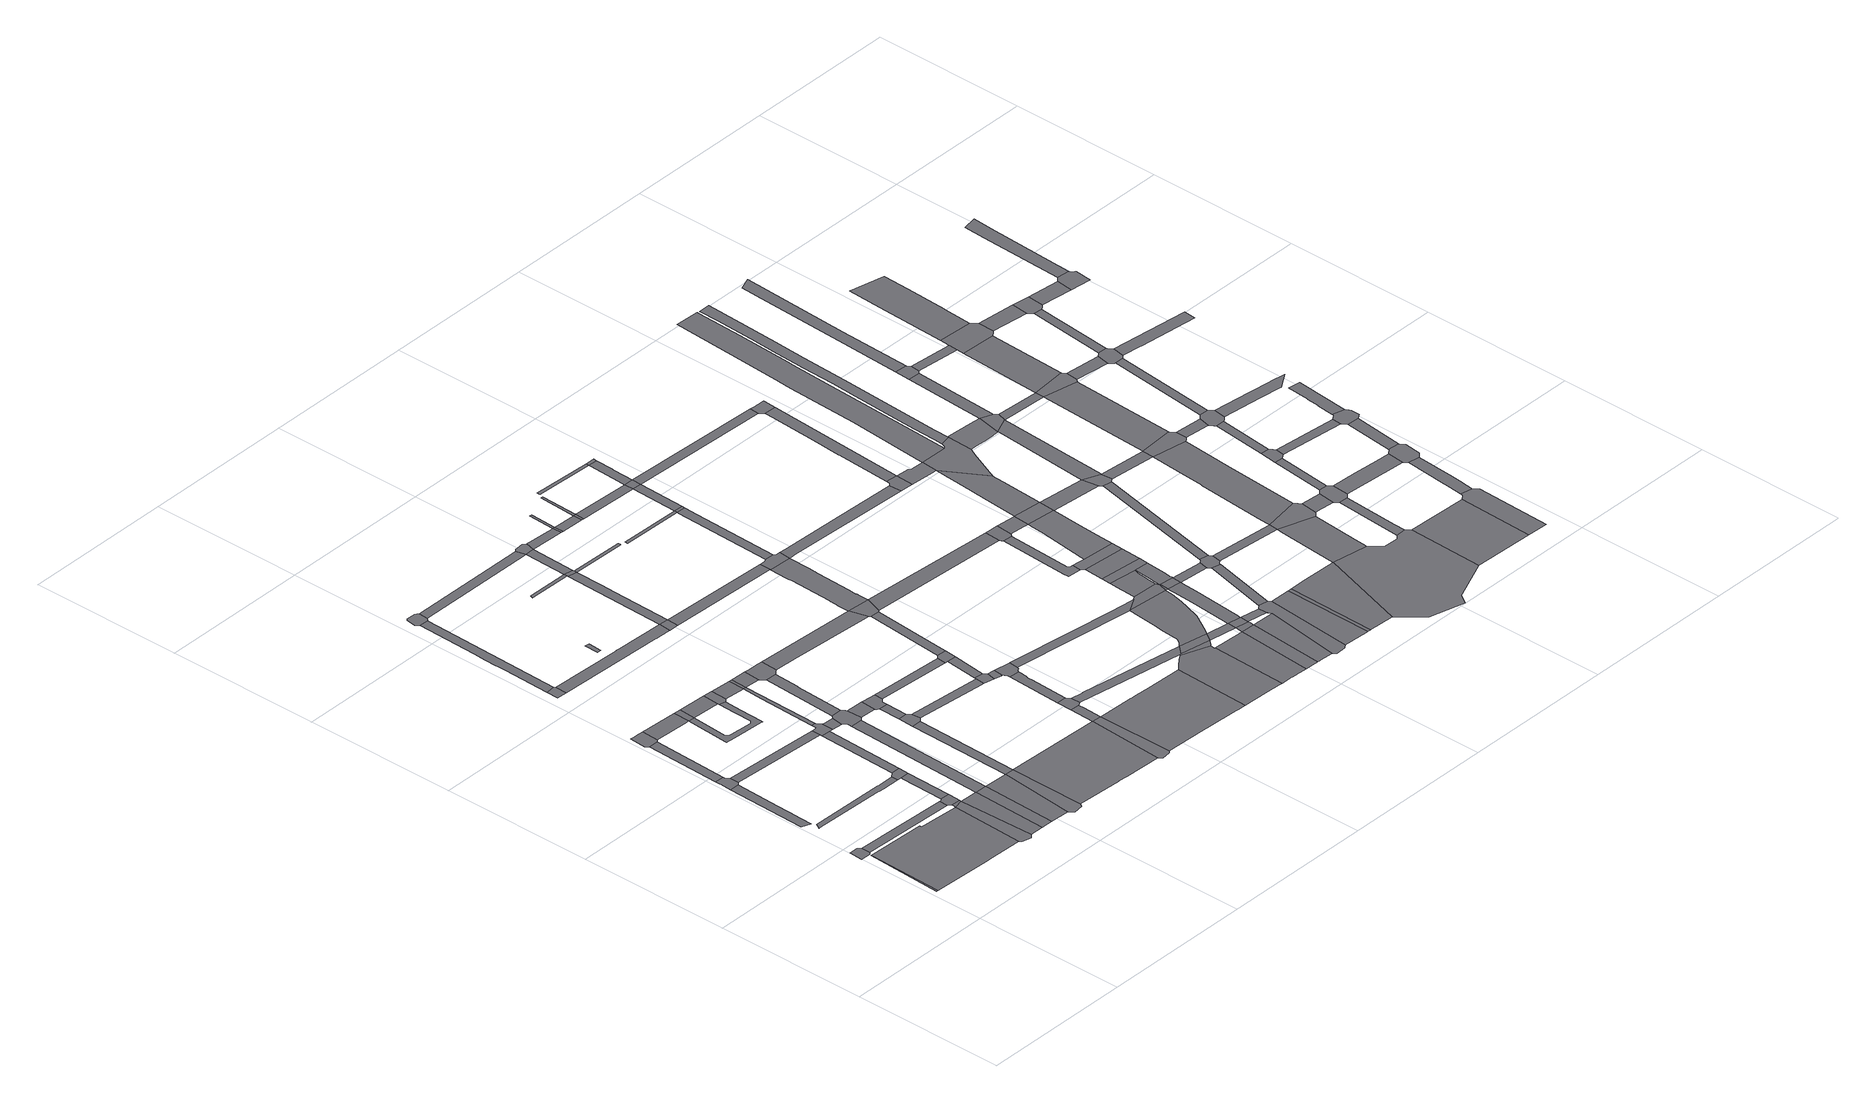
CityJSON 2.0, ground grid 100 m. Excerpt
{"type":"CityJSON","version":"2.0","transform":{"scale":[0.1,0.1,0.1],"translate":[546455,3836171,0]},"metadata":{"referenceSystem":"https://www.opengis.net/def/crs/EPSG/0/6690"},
"CityObjects":{
"road1":{"type":"Road","attributes":{"function":"3","RoadStructureAttribute.sectionType":"1"},"geometry":[{"type":"MultiSurface","lod":"1","boundaries":[[[0,1,2]]]}]},
"road2":{"type":"Road","geometry":[{"type":"MultiSurface","lod":"1","boundaries":[[[3,4,5,6,7,8]]]}]},
"road3":{"type":"Road"},
"road4":{"type":"Road","attributes":{"RoadStructureAttribute.sectionType":"1"},"geometry":[{"type":"MultiSurface","lod":"1","boundaries":[[[9,10,11,12,13,14,15,16,17]]]}]},
"road5":{"type":"Road","attributes":{"function":"3"},"geometry":[{"type":"MultiSurface","lod":"1","boundaries":[[[1,18,19,20,21,22,23,24,25,2]]]}]},
"road6":{"type":"Road","geometry":[{"type":"MultiSurface","lod":"1","boundaries":[[[26,27,28,29,9,17,30,31,32,33]]]}]},
"road7":{"type":"Road","attributes":{"RoadStructureAttribute.sectionType":"1"},"geometry":[{"type":"MultiSurface","lod":"1","boundaries":[[[7,6,34,35]]]}]},
"road8":{"type":"Road","attributes":{"RoadStructureAttribute.sectionType":"1"},"geometry":[{"type":"MultiSurface","lod":"1","boundaries":[[[36,26,33,37]]]}]},
"road9":{"type":"Road","attributes":{"RoadStructureAttribute.sectionType":"1"},"geometry":[{"type":"MultiSurface","lod":"1","boundaries":[[[38,39,40,41,42,43,44,45,46,47]]]}]},
"road10":{"type":"Road","geometry":[{"type":"MultiSurface","lod":"1","boundaries":[[[48,49,50,51,36,37,52,53]]]}]},
"road11":{"type":"Road","geometry":[{"type":"MultiSurface","lod":"1","boundaries":[[[54,22,21,55,56,57,58,59,60]]]}]},
"road12":{"type":"Road","attributes":{"RoadStructureAttribute.sectionType":"1"},"geometry":[{"type":"MultiSurface","lod":"1","boundaries":[[[61,31,30,62,63]]]}]},
"road13":{"type":"Road","attributes":{"RoadStructureAttribute.sectionType":"1"},"geometry":[{"type":"MultiSurface","lod":"1","boundaries":[[[64,65,66,22,54,67]]]}]},
"road14":{"type":"Road","geometry":[{"type":"MultiSurface","lod":"1","boundaries":[[[68,69,70,35,34,71,64,67,72,73]]]}]},
"road15":{"type":"Road","attributes":{"RoadStructureAttribute.sectionType":"1"},"geometry":[{"type":"MultiSurface","lod":"1","boundaries":[[[53,52,74,75,76,77]]]}]},
"road16":{"type":"Road","attributes":{"function":"3","RoadStructureAttribute.sectionType":"1"},"geometry":[{"type":"MultiSurface","lod":"1","boundaries":[[[54,60,78,79,80]]]}]},
"road17":{"type":"Road","geometry":[{"type":"MultiSurface","lod":"1","boundaries":[[[81,82,83,84,85]]]}]},
"road18":{"type":"Road","attributes":{"RoadStructureAttribute.sectionType":"1"},"geometry":[{"type":"MultiSurface","lod":"1","boundaries":[[[86,87,88,68,73,89]]]}]},
"road19":{"type":"Road","geometry":[{"type":"MultiSurface","lod":"1","boundaries":[[[79,78,90,91]]]}]},
"road20":{"type":"Road","geometry":[{"type":"MultiSurface","lod":"1","boundaries":[[[92,47,46,86,89,93]]]}]},
"road21":{"type":"Road","geometry":[{"type":"MultiSurface","lod":"1","boundaries":[[[77,76,94,95]]]}]},
"road22":{"type":"Road","attributes":{"RoadStructureAttribute.sectionType":"1"},"geometry":[{"type":"MultiSurface","lod":"1","boundaries":[[[76,96,97,98,99,100,101,102,103,104,105,106,107,108,109,110,111,112,113,94]]]}]},
"road23":{"type":"Road","attributes":{"RoadStructureAttribute.sectionType":"1"},"geometry":[{"type":"MultiSurface","lod":"1","boundaries":[[[114,115,116,117,118,119,82,81,120]]]}]},
"road24":{"type":"Road","attributes":{"function":"3","RoadStructureAttribute.sectionType":"1"},"geometry":[{"type":"MultiSurface","lod":"1","boundaries":[[[91,90,121,122]]]}]},
"road25":{"type":"Road","attributes":{"RoadStructureAttribute.sectionType":"1"},"geometry":[{"type":"MultiSurface","lod":"1","boundaries":[[[123,92,93,124]]]}]},
"road26":{"type":"Road","attributes":{"RoadStructureAttribute.sectionType":"1"},"geometry":[{"type":"MultiSurface","lod":"1","boundaries":[[[95,94,125,126,127,128]]]}]},
"road27":{"type":"Road","geometry":[{"type":"MultiSurface","lod":"1","boundaries":[[[122,121,129,130,131,132,133,134]]]}]},
"road28":{"type":"Road","attributes":{"RoadStructureAttribute.sectionType":"1"},"geometry":[{"type":"MultiSurface","lod":"1","boundaries":[[[135,79,91,136,137]]]}]},
"road29":{"type":"Road","geometry":[{"type":"MultiSurface","lod":"1","boundaries":[[[138,139,140,141,142,63,62,123,124,143,144,145,146,147]]]}]},
"road30":{"type":"Road","geometry":[{"type":"MultiSurface","lod":"1","boundaries":[[[128,127,105,104,148,149,150]]]}]},
"road31":{"type":"Road","geometry":[{"type":"MultiSurface","lod":"1","boundaries":[[[151,152,153,154,155,114,120,156,157,158,159]]]}]},
"road32":{"type":"Road","attributes":{"RoadStructureAttribute.sectionType":"1"},"geometry":[{"type":"MultiSurface","lod":"1","boundaries":[[[144,143,160,161]]]}]},
"road33":{"type":"Road","attributes":{"RoadStructureAttribute.sectionType":"1"},"geometry":[{"type":"MultiSurface","lod":"1","boundaries":[[[162,163,138,147,164]]]}]},
"road34":{"type":"Road","attributes":{"RoadStructureAttribute.sectionType":"1"},"geometry":[{"type":"MultiSurface","lod":"1","boundaries":[[[150,149,162,165]]]}]},
"road35":{"type":"Road","attributes":{"RoadStructureAttribute.sectionType":"1"},"geometry":[{"type":"MultiSurface","lod":"1","boundaries":[[[166,167,168,85,84,169,170,171,172]]]}]},
"road36":{"type":"Road","geometry":[{"type":"MultiSurface","lod":"1","boundaries":[[[173,174,161,160,175,176,177,178,135,137,179,180,181,182,183]]]}]},
"road37":{"type":"Road","attributes":{"RoadStructureAttribute.sectionType":"1"},"geometry":[{"type":"MultiSurface","lod":"1","boundaries":[[[184,122,134,185]]]}]},
"road38":{"type":"Road","geometry":[{"type":"MultiSurface","lod":"1","boundaries":[[[186,187,188,189]]]}]},
"road39":{"type":"Road","geometry":[{"type":"MultiSurface","lod":"1","boundaries":[[[165,162,164,190]]]}]},
"road40":{"type":"Road","attributes":{"RoadStructureAttribute.sectionType":"1"},"geometry":[{"type":"MultiSurface","lod":"1","boundaries":[[[191,173,183,192,193,194]]]}]},
"road41":{"type":"Road","attributes":{"RoadStructureAttribute.sectionType":"1"},"geometry":[{"type":"MultiSurface","lod":"1","boundaries":[[[190,164,195,196,197,198]]]}]},
"road42":{"type":"Road","attributes":{"RoadStructureAttribute.sectionType":"1"},"geometry":[{"type":"MultiSurface","lod":"1","boundaries":[[[180,179,199,200,201]]]}]},
"road43":{"type":"Road","geometry":[{"type":"MultiSurface","lod":"1","boundaries":[[[202,184,185,203,204,205,206,207]]]}]},
"road44":{"type":"Road","attributes":{"function":"3"},"geometry":[{"type":"MultiSurface","lod":"1","boundaries":[[[208,209,134,133,210,211,212,213,214]]]}]},
"road45":{"type":"Road","attributes":{"RoadStructureAttribute.sectionType":"1"},"geometry":[{"type":"MultiSurface","lod":"1","boundaries":[[[215,202,207,216]]]}]},
"road46":{"type":"Road","geometry":[{"type":"MultiSurface","lod":"1","boundaries":[[[217,201,200,218,215,216,219,220,221]]]}]},
"road47":{"type":"Road","geometry":[{"type":"MultiSurface","lod":"1","boundaries":[[[222,223,198,197,224,191,194,225,226,227]]]}]},
"road48":{"type":"Road","attributes":{"RoadStructureAttribute.sectionType":"1"},"geometry":[{"type":"MultiSurface","lod":"1","boundaries":[[[157,156,228,229]]]}]},
"road49":{"type":"Road","attributes":{"RoadStructureAttribute.sectionType":"1"},"geometry":[{"type":"MultiSurface","lod":"1","boundaries":[[[206,205,230,231,232]]]}]},
"road50":{"type":"Road","geometry":[{"type":"MultiSurface","lod":"1","boundaries":[[[172,171,233,234,235]]]}]},
"road51":{"type":"Road","attributes":{"RoadStructureAttribute.sectionType":"1"},"geometry":[{"type":"MultiSurface","lod":"1","boundaries":[[[236,237,238,239,240,241]]]}]},
"road52":{"type":"Road","geometry":[{"type":"MultiSurface","lod":"1","boundaries":[[[214,213,242,243,244,245,246,247]]]}]},
"road53":{"type":"Road","attributes":{"RoadStructureAttribute.sectionType":"1"},"geometry":[{"type":"MultiSurface","lod":"1","boundaries":[[[221,220,248,249]]]}]},
"road54":{"type":"Road","attributes":{"RoadStructureAttribute.sectionType":"1"},"geometry":[{"type":"MultiSurface","lod":"1","boundaries":[[[250,172,235,251,252,253,254]]]}]},
"road55":{"type":"Road","attributes":{"RoadStructureAttribute.sectionType":"1"},"geometry":[{"type":"MultiSurface","lod":"1","boundaries":[[[255,214,247,256,257]]]}]},
"road56":{"type":"Road","attributes":{"RoadStructureAttribute.sectionType":"1"},"geometry":[{"type":"MultiSurface","lod":"1","boundaries":[[[227,226,258,259,260,261,262]]]}]},
"road57":{"type":"Road","geometry":[{"type":"MultiSurface","lod":"1","boundaries":[[[241,240,250,254,263,264]]]}]},
"road58":{"type":"Road","geometry":[{"type":"MultiSurface","lod":"1","boundaries":[[[265,255,257,266,267,268,269]]]}]},
"road59":{"type":"Road","geometry":[{"type":"MultiSurface","lod":"1","boundaries":[[[270,232,231,271,272,273]]]}]},
"road60":{"type":"Road","attributes":{"RoadStructureAttribute.sectionType":"1"},"geometry":[{"type":"MultiSurface","lod":"1","boundaries":[[[274,228,241,264]]]}]},
"road61":{"type":"Road","attributes":{"RoadStructureAttribute.sectionType":"1"},"geometry":[{"type":"MultiSurface","lod":"1","boundaries":[[[275,265,269,276,277,278,279,280,281,282,283]]]}]},
"road62":{"type":"Road","attributes":{"RoadStructureAttribute.sectionType":"1"},"geometry":[{"type":"MultiSurface","lod":"1","boundaries":[[[284,270,273,285]]]}]},
"road63":{"type":"Road","attributes":{"RoadStructureAttribute.sectionType":"1"},"geometry":[{"type":"MultiSurface","lod":"1","boundaries":[[[272,271,286,287,288,289]]]}]},
"road64":{"type":"Road","geometry":[{"type":"MultiSurface","lod":"1","boundaries":[[[290,291,229,228,274,292]]]}]},
"road65":{"type":"Road","geometry":[{"type":"MultiSurface","lod":"1","boundaries":[[[293,294,295,249,248,284,285,296,297]]]}]},
"road66":{"type":"Road","attributes":{"RoadStructureAttribute.sectionType":"1"},"geometry":[{"type":"MultiSurface","lod":"1","boundaries":[[[235,234,298,299]]]}]},
"road67":{"type":"Road","geometry":[{"type":"MultiSurface","lod":"1","boundaries":[[[289,288,300,301,302,275,283,303,304,305,306,307,308,309,310]]]}]},
"road68":{"type":"Road","attributes":{"function":"3"},"geometry":[{"type":"MultiSurface","lod":"1","boundaries":[[[311,312,313,314,315,316,247,246,317,318,319,320,321,322]]]}]},
"road69":{"type":"Road","attributes":{"RoadStructureAttribute.sectionType":"1"},"geometry":[{"type":"MultiSurface","lod":"1","boundaries":[[[323,324,325,263,254]]]}]},
"road70":{"type":"Road","attributes":{"RoadStructureAttribute.sectionType":"1"},"geometry":[{"type":"MultiSurface","lod":"1","boundaries":[[[326,292,274,327,328]]]}]},
"road71":{"type":"Road","attributes":{"RoadStructureAttribute.sectionType":"1"},"geometry":[{"type":"MultiSurface","lod":"1","boundaries":[[[329,293,297,330,331]]]}]},
"road72":{"type":"Road","geometry":[{"type":"MultiSurface","lod":"1","boundaries":[[[328,327,332,333]]]}]},
"road73":{"type":"Road","geometry":[{"type":"MultiSurface","lod":"1","boundaries":[[[262,261,329,331,334,335]]]}]},
"road74":{"type":"Road","geometry":[{"type":"MultiSurface","lod":"1","boundaries":[[[336,337,338,328,333]]]}]},
"road75":{"type":"Road","attributes":{"RoadStructureAttribute.sectionType":"1"},"geometry":[{"type":"MultiSurface","lod":"1","boundaries":[[[339,340,268,267,341,342,343]]]}]},
"road76":{"type":"Road","attributes":{"RoadStructureAttribute.sectionType":"1"},"geometry":[{"type":"MultiSurface","lod":"1","boundaries":[[[333,332,344,345]]]}]},
"road77":{"type":"Road","geometry":[{"type":"MultiSurface","lod":"1","boundaries":[[[346,347,348,349,350,351,352,353,354,355,356,357,358,359,360,361,362,363,364,365,262,335,366,367,368,369,370,371,372,373,374,375,376,377,378]]]}]},
"road78":{"type":"Road","geometry":[{"type":"MultiSurface","lod":"1","boundaries":[[[345,344,379,380]]]}]},
"road79":{"type":"Road","attributes":{"RoadStructureAttribute.sectionType":"1"},"geometry":[{"type":"MultiSurface","lod":"1","boundaries":[[[381,382,383,345,380]]]}]},
"road80":{"type":"Road","geometry":[{"type":"MultiSurface","lod":"1","boundaries":[[[384,385,386,299,298,346,378,387,388,389]]]}]},
"road81":{"type":"Road","attributes":{"RoadStructureAttribute.sectionType":"1"},"geometry":[{"type":"MultiSurface","lod":"1","boundaries":[[[390,391,392,393,394]]]}]},
"road82":{"type":"Road","geometry":[{"type":"MultiSurface","lod":"1","boundaries":[[[395,396,397,398,322,321,399,400,401,402,403,404]]]}]},
"road83":{"type":"Road","attributes":{"RoadStructureAttribute.sectionType":"1"},"geometry":[{"type":"MultiSurface","lod":"1","boundaries":[[[405,406,407,408,409,410,310,309,411,412,413]]]}]},
"road84":{"type":"Road","attributes":{"RoadStructureAttribute.sectionType":"1"},"geometry":[{"type":"MultiSurface","lod":"1","boundaries":[[[393,414,384,389,415,416,417,418,419]]]}]},
"road85":{"type":"Road","attributes":{"RoadStructureAttribute.sectionType":"1"},"geometry":[{"type":"MultiSurface","lod":"1","boundaries":[[[420,421,422,380,379,423,424]]]}]},
"road86":{"type":"Road","attributes":{"function":"1"},"geometry":[{"type":"MultiSurface","lod":"1","boundaries":[[[342,395,404,425,426,427,428]]]}]},
"road87":{"type":"Road","attributes":{"RoadStructureAttribute.sectionType":"1"},"geometry":[{"type":"MultiSurface","lod":"1","boundaries":[[[343,342,428,429]]]}]},
"road88":{"type":"Road","attributes":{"RoadStructureAttribute.sectionType":"1"},"geometry":[{"type":"MultiSurface","lod":"1","boundaries":[[[430,431,432,433,434]]]}]},
"road89":{"type":"Road","geometry":[{"type":"MultiSurface","lod":"1","boundaries":[[[394,393,419,435]]]}]},
"road90":{"type":"Road","attributes":{"RoadStructureAttribute.sectionType":"1"},"geometry":[{"type":"MultiSurface","lod":"1","boundaries":[[[436,335,334,437,438,439]]]}]},
"road91":{"type":"Road","attributes":{"function":"3","RoadStructureAttribute.sectionType":"1"},"geometry":[{"type":"MultiSurface","lod":"1","boundaries":[[[440,441,402,401,442,443,444,445,446,447,448,449]]]}]},
"road92":{"type":"Road","attributes":{"RoadStructureAttribute.sectionType":"1"},"geometry":[{"type":"MultiSurface","lod":"1","boundaries":[[[423,394,435,450]]]}]},
"road93":{"type":"Road"},
"road94":{"type":"Road","geometry":[{"type":"MultiSurface","lod":"1","boundaries":[[[424,423,450,451]]]}]},
"road95":{"type":"Road","attributes":{"RoadStructureAttribute.sectionType":"1"},"geometry":[{"type":"MultiSurface","lod":"1","boundaries":[[[429,428,452,453,454]]]}]},
"road96":{"type":"Road","attributes":{"RoadStructureAttribute.sectionType":"1"},"geometry":[{"type":"MultiSurface","lod":"1","boundaries":[[[433,455,456,424,451,457,458,459,460,461]]]}]},
"road97":{"type":"Road","geometry":[{"type":"MultiSurface","lod":"1","boundaries":[[[449,448,462,463]]]}]},
"road98":{"type":"Road","attributes":{"function":"1"},"geometry":[{"type":"MultiSurface","lod":"1","boundaries":[[[412,464,465,466,467,468,469,470,471,472,473,343,429,474,475,476,477,478,479,480,481,482]]]}]},
"road99":{"type":"Road","geometry":[{"type":"MultiSurface","lod":"1","boundaries":[[[434,433,461,483]]]}]},
"road100":{"type":"Road","attributes":{"RoadStructureAttribute.sectionType":"1"},"geometry":[{"type":"MultiSurface","lod":"1","boundaries":[[[484,485,486,487,387,378,488,489,490,491]]]}]},
"road101":{"type":"Road","attributes":{"function":"1","RoadStructureAttribute.sectionType":"7"},"geometry":[{"type":"MultiSurface","lod":"1","boundaries":[[[453,492,493,449,463,494,495]]]}]},
"road102":{"type":"Road","attributes":{"function":"3","RoadStructureAttribute.sectionType":"1"},"geometry":[{"type":"MultiSurface","lod":"1","boundaries":[[[496,497,463,462,498,499,500,501,502]]]}]},
"road103":{"type":"Road","geometry":[{"type":"MultiSurface","lod":"1","boundaries":[[[454,453,495,503]]]}]},
"road104":{"type":"Road","geometry":[{"type":"MultiSurface","lod":"1","boundaries":[[[504,413,412,482,505,506,507,508,509]]]}]},
"road105":{"type":"Road","attributes":{"function":"1","RoadStructureAttribute.sectionType":"7"},"geometry":[{"type":"MultiSurface","lod":"1","boundaries":[[[510,511,512,513,514,515,454,503,516,517,518,519,520,521,522]]]}]},
"road106":{"type":"Road","geometry":[{"type":"MultiSurface","lod":"1","boundaries":[[[523,503,495,524,525,526,527]]]}]},
"road107":{"type":"Road","geometry":[{"type":"MultiSurface","lod":"1","boundaries":[[[528,529,530,527,526,531,532,533,502,501,534,535,536,537,538,539,540,541]]]}]},
"road108":{"type":"Road","attributes":{"function":"1"},"geometry":[{"type":"MultiSurface","lod":"1","boundaries":[[[542,543,544,545,546,504,509,547,548,549,550,551]]]}]},
"road109":{"type":"Road","attributes":{"RoadStructureAttribute.sectionType":"1"},"geometry":[{"type":"MultiSurface","lod":"1","boundaries":[[[552,553,554,555,556,557,558,559,560]]]}]},
"road110":{"type":"Road","attributes":{"RoadStructureAttribute.sectionType":"1"},"geometry":[{"type":"MultiSurface","lod":"1","boundaries":[[[505,482,561,510,562]]]}]},
"road111":{"type":"Road","geometry":[{"type":"MultiSurface","lod":"1","boundaries":[[[562,510,522,563]]]}]},
"road112":{"type":"Road","attributes":{"function":"1","RoadStructureAttribute.sectionType":"7"},"geometry":[{"type":"MultiSurface","lod":"1","boundaries":[[[564,542,551,565,566,567]]]}]},
"road113":{"type":"Road","attributes":{"function":"3","RoadStructureAttribute.sectionType":"1"},"geometry":[{"type":"MultiSurface","lod":"1","boundaries":[[[539,538,568,569,570,571]]]}]},
"road114":{"type":"Road","attributes":{"function":"1","RoadStructureAttribute.sectionType":"7"},"geometry":[{"type":"MultiSurface","lod":"1","boundaries":[[[572,573,564,567,574,575]]]}]},
"road115":{"type":"Road","geometry":[{"type":"MultiSurface","lod":"1","boundaries":[[[439,438,576,552,560,577,578,579]]]}]},
"road116":{"type":"Road","attributes":{"function":"1","RoadStructureAttribute.sectionType":"7"},"geometry":[{"type":"MultiSurface","lod":"1","boundaries":[[[565,580,581,582,583,562,563,584,585,586,566]]]}]},
"road117":{"type":"Road","geometry":[{"type":"MultiSurface","lod":"1","boundaries":[[[587,588,556,555,572,575,589,590]]]}]},
"road118":{"type":"Road","attributes":{"RoadStructureAttribute.sectionType":"1"},"geometry":[{"type":"MultiSurface","lod":"1","boundaries":[[[451,450,591,592]]]}]},
"road119":{"type":"Road","geometry":[{"type":"MultiSurface","lod":"1","boundaries":[[[571,570,593,594]]]}]},
"road120":{"type":"Road","attributes":{"RoadStructureAttribute.sectionType":"1"},"geometry":[{"type":"MultiSurface","lod":"1","boundaries":[[[563,522,595,596]]]}]},
"road121":{"type":"Road","attributes":{"RoadStructureAttribute.sectionType":"1"},"geometry":[{"type":"MultiSurface","lod":"1","boundaries":[[[597,528,541,598]]]}]},
"road122":{"type":"Road","attributes":{"RoadStructureAttribute.sectionType":"1"},"geometry":[{"type":"MultiSurface","lod":"1","boundaries":[[[599,579,578,600,601,602,603]]]}]},
"road123":{"type":"Road","attributes":{"function":"1","RoadStructureAttribute.sectionType":"7"},"geometry":[{"type":"MultiSurface","lod":"1","boundaries":[[[602,604,605,606,607,608,609,610,590,589,611,612,613]]]}]},
"road124":{"type":"Road","geometry":[{"type":"MultiSurface","lod":"1","boundaries":[[[614,615,616,617,491,490,618,619,620,621]]]}]},
"road125":{"type":"Road","geometry":[{"type":"MultiSurface","lod":"1","boundaries":[[[622,623,596,595,624,597,598,625,626,627,628]]]}]},
"road126":{"type":"Road","geometry":[{"type":"MultiSurface","lod":"1","boundaries":[[[603,602,613,629]]]}]},
"road127":{"type":"Road","attributes":{"function":"3","RoadStructureAttribute.sectionType":"1"},"geometry":[{"type":"MultiSurface","lod":"1","boundaries":[[[630,594,593,631,632,633]]]}]},
"road128":{"type":"Road","attributes":{"RoadStructureAttribute.sectionType":"1"},"geometry":[{"type":"MultiSurface","lod":"1","boundaries":[[[634,635,636,637,621,620,638,639,640,641]]]}]},
"road129":{"type":"Road","attributes":{"function":"1","RoadStructureAttribute.sectionType":"7"},"geometry":[{"type":"MultiSurface","lod":"1","boundaries":[[[640,642,643,644,645,646,647,648,603,629,649,650]]]}]},
"road130":{"type":"Road","attributes":{"RoadStructureAttribute.sectionType":"1"},"geometry":[{"type":"MultiSurface","lod":"1","boundaries":[[[651,652,653,654,655,656,657,614,621,658]]]}]},
"road131":{"type":"Road","attributes":{"RoadStructureAttribute.sectionType":"1"},"geometry":[{"type":"MultiSurface","lod":"1","boundaries":[[[659,622,628,660]]]}]},
"road132":{"type":"Road","attributes":{"RoadStructureAttribute.sectionType":"1"},"geometry":[{"type":"MultiSurface","lod":"1","boundaries":[[[661,627,626,662,663]]]}]},
"road133":{"type":"Road","attributes":{"RoadStructureAttribute.sectionType":"1"},"geometry":[{"type":"MultiSurface","lod":"1","boundaries":[[[664,665,666,629,613,667,668,669]]]}]},
"road134":{"type":"Road","geometry":[{"type":"MultiSurface","lod":"1","boundaries":[[[670,671,672,673,674,675,641,640,650,676,677,678,679,680,681,682]]]}]},
"road135":{"type":"Road","geometry":[{"type":"MultiSurface","lod":"1","boundaries":[[[592,591,683,684,651,658,685,686]]]}]},
"road136":{"type":"Road","geometry":[{"type":"MultiSurface","lod":"1","boundaries":[[[633,632,687,688,689,690,691,692,693,694,695,696,697,698,699,700,701,702,703,704,705]]]}]},
"road137":{"type":"Road","geometry":[{"type":"MultiSurface","lod":"1","boundaries":[[[669,668,706,707,659,660,708,709,710,711]]]}]},
"road138":{"type":"Road","attributes":{"RoadStructureAttribute.sectionType":"1"},"geometry":[{"type":"MultiSurface","lod":"1","boundaries":[[[662,712,713,633,705,714,715,716]]]}]},
"road139":{"type":"Road","geometry":[{"type":"MultiSurface","lod":"1","boundaries":[[[717,718,719,663,662,716,720,721,722]]]}]},
"road140":{"type":"Road","geometry":[{"type":"MultiSurface","lod":"1","boundaries":[[[723,724,725,726,727,728,670,682,729,730,731,732,733,734,735,736,737]]]}]},
"road141":{"type":"Road","attributes":{"RoadStructureAttribute.sectionType":"1"},"geometry":[{"type":"MultiSurface","lod":"1","boundaries":[[[738,739,740,736,741,742,743,669,711]]]}]},
"road142":{"type":"Road","attributes":{"function":"1","RoadStructureAttribute.sectionType":"7"},"geometry":[{"type":"MultiSurface","lod":"1","boundaries":[[[744,745,746,747,748,749,750,751,641,675,752,753,754,755,756,757,758]]]}]},
"road143":{"type":"Road","attributes":{"RoadStructureAttribute.sectionType":"1"},"geometry":[{"type":"MultiSurface","lod":"1","boundaries":[[[711,710,759,760,761]]]}]},
"road144":{"type":"Road","attributes":{"RoadStructureAttribute.sectionType":"1"},"geometry":[{"type":"MultiSurface","lod":"1","boundaries":[[[760,762,763,764,765,766,767,663,719,768,769,770]]]}]},
"road145":{"type":"Road","geometry":[{"type":"MultiSurface","lod":"1","boundaries":[[[737,736,740,771,772,773]]]}]},
"road146":{"type":"Road","attributes":{"RoadStructureAttribute.sectionType":"7"},"geometry":[{"type":"MultiSurface","lod":"1","boundaries":[[[774,775,776,777,778,779,780,781,782,783,784,785,671,670,786,787,788,789,790,791,792]]]}]},
"road147":{"type":"Road","attributes":{"RoadStructureAttribute.sectionType":"1"},"geometry":[{"type":"MultiSurface","lod":"1","boundaries":[[[793,722,721,794,795,796,797]]]}]},
"road148":{"type":"Road","attributes":{"RoadStructureAttribute.sectionType":"1"},"geometry":[{"type":"MultiSurface","lod":"1","boundaries":[[[798,799,800,801,699,698,802,803]]]}]},
"road149":{"type":"Road","geometry":[{"type":"MultiSurface","lod":"1","boundaries":[[[696,695,804,805]]]}]},
"road150":{"type":"Road","attributes":{"RoadStructureAttribute.sectionType":"1"},"geometry":[{"type":"MultiSurface","lod":"1","boundaries":[[[806,737,773,807,808]]]}]},
"road151":{"type":"Road","geometry":[{"type":"MultiSurface","lod":"1","boundaries":[[[809,810,797,796,798,803,811,812,813,814,815,816,817]]]}]},
"road152":{"type":"Road","geometry":[{"type":"MultiSurface","lod":"1","boundaries":[[[818,819,820,761,760,770,821,822,823,824]]]}]},
"road153":{"type":"Road","attributes":{"RoadStructureAttribute.sectionType":"1"},"geometry":[{"type":"MultiSurface","lod":"1","boundaries":[[[771,740,825,826,827,828]]]}]},
"road154":{"type":"Road","geometry":[{"type":"MultiSurface","lod":"1","boundaries":[[[829,806,808,830,831,832,833,834]]]}]},
"road155":{"type":"Road","attributes":{"RoadStructureAttribute.sectionType":"1"},"geometry":[{"type":"MultiSurface","lod":"1","boundaries":[[[835,809,817,836]]]}]},
"road156":{"type":"Road","attributes":{"RoadStructureAttribute.sectionType":"1"},"geometry":[{"type":"MultiSurface","lod":"1","boundaries":[[[827,837,761,820,838]]]}]},
"road157":{"type":"Road","geometry":[{"type":"MultiSurface","lod":"1","boundaries":[[[839,835,836,840,841,842,843,844,845,846]]]}]},
"road158":{"type":"Road","geometry":[{"type":"MultiSurface","lod":"1","boundaries":[[[847,848,849,805,804,850,851,852,853]]]}]},
"road159":{"type":"Road","attributes":{"RoadStructureAttribute.sectionType":"1"},"geometry":[{"type":"MultiSurface","lod":"1","boundaries":[[[854,855,814,813,856,857]]]}]},
"road160":{"type":"Road","attributes":{"RoadStructureAttribute.sectionType":"1"},"geometry":[{"type":"MultiSurface","lod":"1","boundaries":[[[824,823,858,859]]]}]},
"road161":{"type":"Road","attributes":{"RoadStructureAttribute.sectionType":"1"},"geometry":[{"type":"MultiSurface","lod":"1","boundaries":[[[832,831,860,861]]]}]},
"road162":{"type":"Road","attributes":{"RoadStructureAttribute.sectionType":"1"},"geometry":[{"type":"MultiSurface","lod":"1","boundaries":[[[862,839,846,863]]]}]},
"road163":{"type":"Road","attributes":{"RoadStructureAttribute.sectionType":"1"},"geometry":[{"type":"MultiSurface","lod":"1","boundaries":[[[864,865,866,867,868,829,834]]]}]},
"road164":{"type":"Road","geometry":[{"type":"MultiSurface","lod":"1","boundaries":[[[869,870,828,827,838,871,872]]]}]},
"road165":{"type":"Road","geometry":[{"type":"MultiSurface","lod":"1","boundaries":[[[873,874,859,858,875,876,862,863,877,878,879,880,881,882,883]]]}]},
"road166":{"type":"Road","attributes":{"RoadStructureAttribute.sectionType":"1"},"geometry":[{"type":"MultiSurface","lod":"1","boundaries":[[[884,885,886,847,853,887,888,889]]]}]},
"road167":{"type":"Road","attributes":{"RoadStructureAttribute.sectionType":"1"},"geometry":[{"type":"MultiSurface","lod":"1","boundaries":[[[890,891,828,870,892]]]}]},
"road168":{"type":"Road","attributes":{"RoadStructureAttribute.sectionType":"1"},"geometry":[{"type":"MultiSurface","lod":"1","boundaries":[[[893,843,842,894,895]]]}]},
"road169":{"type":"Road","geometry":[{"type":"MultiSurface","lod":"1","boundaries":[[[896,897,898,857,856,899,900,884,889,901,902,903,904,905,906,907,908,909,910]]]}]},
"road170":{"type":"Road","geometry":[{"type":"MultiSurface","lod":"1","boundaries":[[[911,912,913,914,861,860,915,890,892,916,917,918,919,920,921,922]]]}]},
"road171":{"type":"Road","attributes":{"RoadStructureAttribute.sectionType":"1"},"geometry":[{"type":"MultiSurface","lod":"1","boundaries":[[[872,871,923,924]]]}]},
"road172":{"type":"Road","attributes":{"RoadStructureAttribute.sectionType":"1"},"geometry":[{"type":"MultiSurface","lod":"1","boundaries":[[[925,926,927,873,883]]]}]},
"road173":{"type":"Road","attributes":{"RoadStructureAttribute.sectionType":"1"},"geometry":[{"type":"MultiSurface","lod":"1","boundaries":[[[928,896,910,929]]]}]},
"road174":{"type":"Road","attributes":{"RoadStructureAttribute.sectionType":"1"},"geometry":[{"type":"MultiSurface","lod":"1","boundaries":[[[930,931,911,922,932,933,934,935]]]}]},
"road175":{"type":"Road","attributes":{"RoadStructureAttribute.sectionType":"1"},"geometry":[{"type":"MultiSurface","lod":"1","boundaries":[[[936,937,938,880,879,939,940,941,942]]]}]},
"road176":{"type":"Road","geometry":[{"type":"MultiSurface","lod":"1","boundaries":[[[943,944,924,923,945,946,926,925,947,948,949,950,951,952]]]}]},
"road177":{"type":"Road","geometry":[{"type":"MultiSurface","lod":"1","boundaries":[[[953,954,955,895,894,956,928,929,957,958,959,960,961]]]}]},
"road178":{"type":"Road","attributes":{"RoadStructureAttribute.sectionType":"1"},"geometry":[{"type":"MultiSurface","lod":"1","boundaries":[[[919,918,962,963]]]}]},
"road179":{"type":"Road","attributes":{"RoadStructureAttribute.sectionType":"1"},"geometry":[{"type":"MultiSurface","lod":"1","boundaries":[[[964,965,966,967,968,953,961,969,970,971]]]}]},
"road180":{"type":"Road","attributes":{"RoadStructureAttribute.sectionType":"1"},"geometry":[{"type":"MultiSurface","lod":"1","boundaries":[[[972,943,952,973]]]}]},
"road181":{"type":"Road","geometry":[{"type":"MultiSurface","lod":"1","boundaries":[[[974,975,963,962,976,972,973,977,978,979]]]}]},
"road182":{"type":"Road","attributes":{"RoadStructureAttribute.sectionType":"1"},"geometry":[{"type":"MultiSurface","lod":"1","boundaries":[[[949,948,980,981,982,983]]]}]},
"road183":{"type":"Road","attributes":{"RoadStructureAttribute.sectionType":"1"},"geometry":[{"type":"MultiSurface","lod":"1","boundaries":[[[979,978,984,985]]]}]},
"road184":{"type":"Road","geometry":[{"type":"MultiSurface","lod":"1","boundaries":[[[986,987,988,985,984,989,990,991,992,993]]]}]},
"road185":{"type":"Road","attributes":{"RoadStructureAttribute.sectionType":"1"},"geometry":[{"type":"MultiSurface","lod":"1","boundaries":[[[994,995,996,997,998,999,986,993]]]}]}
},
"vertices":[
[43,352,0],[53,352,0],[66,850,0],
[6,952,0],[3,862,0],[66,859,0],[80,874,0],[83,934,0],[65,950,0],
[30,1845,0],[17,1319,0],[75,1294,0],[78,1373,0],[78,1374,0],[80,1465,0],[80,1466,0],[83,1552,0],[91,1843,0],
[57,352,0],[453,337,0],[491,336,0],[698,329,0],[718,805,0],[601,813,0],[455,821,0],[456,837,0],
[34,1955,0],[33,1933,0],[33,1927,0],[33,1924,0],[110,1860,0],[111,1920,0],[93,1939,0],[93,1954,0],
[701,851,0],[703,909,0],
[48,2451,0],[109,2449,0],
[593,1261,0],[591,1262,0],[90,1269,0],[73,1236,0],[81,1236,0],[555,1223,0],[556,1223,0],[592,1221,0],[704,1218,0],[705,1260,0],
[104,2576,0],[58,2578,0],[36,2579,0],[30,2471,0],[126,2464,0],[131,2574,0],
[782,820,0],[709,317,0],[712,314,0],[770,299,0],[777,305,0],[778,307,0],[797,325,0],
[602,1891,0],[749,1823,0],[752,1883,0],
[723,834,0],[723,828,0],[721,817,0],[782,831,0],
[726,917,0],[723,914,0],[714,909,0],[719,837,0],[783,860,0],[784,916,0],
[356,2453,0],[368,2453,0],[374,2453,0],[380,2562,0],
[886,321,0],[900,817,0],[898,817,0],
[129,3223,0],[68,3218,0],[66,3139,0],[135,3136,0],[138,3215,0],
[733,1218,0],[733,1205,0],[727,918,0],[792,1216,0],
[965,321,0],[977,814,0],
[735,1285,0],[794,1284,0],
[417,2450,0],[423,2559,0],
[357,2166,0],[356,2161,0],[384,2159,0],[420,2157,0],[626,2145,0],[636,2144,0],[637,2155,0],[642,2312,0],[646,2421,0],[604,2432,0],[602,2313,0],[601,2201,0],[600,2200,0],[585,2185,0],[584,2183,0],[431,2192,0],[427,2195,0],[403,2214,0],
[93,4167,0],[82,3761,0],[80,3682,0],[78,3596,0],[78,3586,0],[77,3527,0],[152,4164,0],
[1092,315,0],[1137,809,0],
[749,1808,0],[808,1806,0],
[419,2450,0],[423,2450,0],[604,2441,0],[610,2550,0],
[1106,297,0],[1117,282,0],[1180,291,0],[1185,299,0],[1193,312,0],[1197,808,0],
[927,1747,0],[1004,1745,0],[1004,1747,0],
[787,1917,0],[786,1896,0],[786,1885,0],[786,1882,0],[776,1881,0],[834,1805,0],[837,1881,0],[836,1883,0],[829,1894,0],[814,1916,0],
[658,2431,0],[669,2440,0],[672,2546,0],
[95,4261,0],[82,4250,0],[74,4189,0],[82,4180,0],[83,4179,0],[170,4183,0],[173,4244,0],[164,4251,0],[154,4259,0],
[905,1803,0],[916,1878,0],
[806,2432,0],[800,2293,0],[823,2431,0],
[809,2539,0],
[645,3197,0],[621,3198,0],[620,3198,0],[854,3110,0],[855,3110,0],[962,3106,0],[969,3185,0],
[933,1894,0],[917,1879,0],[907,1803,0],[924,1786,0],[928,1782,0],[928,1776,0],[1025,1766,0],[1022,1866,0],[1016,1875,0],[1003,1892,0],[1002,1893,0],
[1148,1496,0],[1209,1495,0],
[540,3264,0],[568,3264,0],[573,3353,0],[542,3355,0],
[827,2538,0],
[956,2393,0],[1018,2221,0],[1018,2222,0],[1026,2391,0],
[826,2431,0],[835,2430,0],[926,2426,0],[932,2533,0],
[1123,1761,0],[1133,1760,0],[1138,1860,0],
[1150,1598,0],[1219,1503,0],[1223,1507,0],[1235,1517,0],[1230,1576,0],[1210,1597,0],
[1825,786,0],[1207,808,0],[1497,299,0],[1498,299,0],[1562,296,0],[1804,286,0],[1835,785,0],
[1152,1743,0],[1213,1741,0],
[1160,1858,0],[1143,1751,0],[1214,1778,0],[1234,1794,0],[1237,1854,0],
[1037,2528,0],[963,2531,0],[938,2414,0],[1047,2407,0],[1060,2417,0],[1065,2526,0],
[990,4180,0],[975,4242,0],
[1702,1477,0],[1713,1475,0],[1719,1535,0],
[963,3106,0],[1026,3104,0],[1028,3180,0],
[706,3899,0],[703,3888,0],[699,3877,0],[703,3877,0],[983,3875,0],[984,3897,0],
[1812,277,0],[1824,263,0],[1884,270,0],[1891,277,0],[1898,284,0],[1896,781,0],
[1724,1766,0],[1728,1825,0],
[983,3866,0],[1037,3578,0],[1037,3579,0],[1039,3677,0],[1043,3858,0],
[1841,948,0],[1900,914,0],[1901,946,0],
[1206,2409,0],[1207,2409,0],[1762,2376,0],[1783,2375,0],[1748,2491,0],
[1043,3875,0],[1043,3886,0],
[1844,1048,0],[1912,953,0],[1925,961,0],[1924,1022,0],[1904,1046,0],
[1720,1547,0],[1785,1461,0],[1797,1521,0],[1781,1541,0],
[1050,4182,0],
[1856,1406,0],[1913,1305,0],[1913,1309,0],[1914,1329,0],[1915,1335,0],[1919,1350,0],[1921,1357,0],[1923,1388,0],[1924,1403,0],
[1743,1765,0],[1803,1758,0],
[1835,1451,0],[1836,1454,0],[1840,1454,0],[1845,1515,0],
[1048,4260,0],[989,4254,0],[1067,4242,0],
[1752,1844,0],[1741,1835,0],[1740,1834,0],[1810,1820,0],[1811,1839,0],
[1763,3078,0],[1766,3152,0],
[1849,1440,0],[1852,1437,0],[1857,1430,0],[1928,1414,0],[1931,1416,0],[1934,1420,0],[1941,1424,0],[1948,1424,0],[1949,1430,0],[1950,1440,0],[1957,1500,0],
[2515,759,0],[2423,763,0],[2281,768,0],[2183,772,0],[2142,773,0],[2138,774,0],[2173,273,0],[2203,272,0],[2426,263,0],[2450,262,0],[2504,260,0],[2517,759,0],
[1402,3851,0],[1402,3860,0],[1402,3869,0],
[1263,4235,0],[1273,4174,0],[1275,4235,0],
[1791,2366,0],[1814,1872,0],[1851,2362,0],
[1288,4173,0],[1290,4234,0],
[1862,2372,0],[1898,2481,0],
[1296,4407,0],[1289,4409,0],[1281,4409,0],
[2007,1009,0],[2006,1009,0],[2637,851,0],[2639,851,0],[2688,904,0],
[1438,4168,0],[1440,4229,0],
[1763,3075,0],[1760,2955,0],[1759,2937,0],[1763,2937,0],[1762,2930,0],[1764,2930,0],[1762,2890,0],[1762,2888,0],[1761,2865,0],[1761,2863,0],[1753,2637,0],[1753,2635,0],[1752,2622,0],[1752,2621,0],[1752,2620,0],[1750,2572,0],[1749,2572,0],[1748,2566,0],[1748,2559,0],[1748,2494,0],[1899,2553,0],[1899,2559,0],[1900,2567,0],[1897,2567,0],[1899,2606,0],[1900,2624,0],[1900,2626,0],[1909,2858,0],[1909,2859,0],[1910,2883,0],[1910,2884,0],[1912,2925,0],[1917,3069,0],
[1456,4168,0],[1458,4228,0],
[1465,4476,0],[1458,4476,0],[1451,4476,0],
[1819,3161,0],[1807,3151,0],[1786,3152,0],[1921,3147,0],[1892,3148,0],[1881,3159,0],
[1437,3849,0],[1437,3840,0],[1437,3831,0],[1839,3823,0],[1840,3843,0],
[2627,842,0],[2591,819,0],[2555,790,0],[2522,763,0],[2688,253,0],[2771,248,0],[2795,247,0],[2807,746,0],[2805,746,0],[2807,778,0],
[2845,1393,0],[2774,1398,0],[2773,1399,0],[2688,1409,0],[2422,1442,0],[1961,1500,0],[2765,1338,0],[2769,1337,0],[2865,1392,0],
[1839,3813,0],[1880,3160,0],[1897,3730,0],[1897,3731,0],[1899,3820,0],[1899,3821,0],
[1469,4228,0],[1467,4228,0],[1462,4228,0],[1849,4154,0],[1848,4215,0],
[2813,785,0],[2814,786,0],[2841,817,0],[2842,818,0],
[2879,871,0],
[1473,4522,0],[1473,4512,0],[1473,4502,0],[1860,4486,0],[1861,4508,0],
[1900,3841,0],
[1903,2481,0],[1896,2370,0],[2802,2317,0],[2809,2423,0],
[3009,739,0],[3004,739,0],[2877,244,0],[2879,244,0],[2921,242,0],[2923,242,0],[2974,240,0],[2987,240,0],[2988,240,0],[3024,738,0],
[1909,4151,0],
[1910,4213,0],
[2859,815,0],[3028,790,0],[3032,849,0],
[1860,4477,0],[1850,4268,0],[1912,4269,0],[1916,4357,0],[1916,4358,0],[1916,4367,0],[1922,4483,0],
[3080,236,0],[3114,735,0],
[2767,1315,0],[2766,1303,0],[2751,1147,0],[2750,1138,0],[2745,1084,0],[2733,955,0],[2733,953,0],[2713,927,0],[2709,923,0],[2696,911,0],[2886,881,0],[2893,892,0],[2930,952,0],[2972,1025,0],[3006,1128,0],[3020,1180,0],[3039,1263,0],[3044,1304,0],[3046,1316,0],
[1923,4505,0],
[2797,3117,0],[2409,3130,0],[2408,3130,0],[1963,3145,0],[1943,3069,0],[1963,3069,0],[2805,3037,0],[2801,3117,0],
[3027,779,0],[3027,776,0],[3116,766,0],[3117,777,0],
[3129,735,0],[3116,735,0],[3082,236,0],[3094,235,0],[3102,235,0],[3192,231,0],[3262,730,0],
[3121,836,0],
[2884,1406,0],[3064,1376,0],[3059,1388,0],[3055,1395,0],[3055,1397,0],[3054,1398,0],
[3063,1314,0],[3062,1299,0],[3060,1267,0],[3054,1129,0],[3034,863,0],[3033,859,0],[3121,846,0],[3122,856,0],[3123,874,0],[3148,1189,0],[3156,1293,0],[3156,1297,0],[3157,1306,0],
[3122,835,0],[3118,777,0],[3253,756,0],[3253,754,0],[3249,817,0],
[3274,837,0],[3274,835,0],[3254,821,0],[3258,747,0],[3260,743,0],[3262,737,0],[3208,213,0],[3211,209,0],[3275,213,0],[3282,217,0],[3300,228,0],[3350,810,0],[3338,823,0],[3336,826,0],
[2894,1587,0],[2889,1499,0],[2885,1436,0],[2885,1432,0],[2884,1409,0],[3060,1453,0],[3062,1476,0],[3068,1538,0],[3069,1542,0],[3079,1570,0],
[2818,2298,0],[2794,1835,0],[2794,1803,0],[2884,1798,0],[2889,1857,0],[2870,1859,0],[2867,1862,0],[2859,1872,0],[2879,2294,0],
[3055,1315,0],[3067,1376,0],
[3161,1367,0],
[2898,1651,0],[3081,1570,0],[3176,1565,0],[3181,1627,0],
[3414,224,0],[3470,222,0],[3479,222,0],[3485,809,0],
[2905,1778,0],[2905,1773,0],[3183,1682,0],[3187,1759,0],
[2810,2307,0],[2890,2309,0],[2892,2312,0],[2899,2418,0],
[3082,1564,0],[3071,1437,0],[3071,1434,0],[3068,1387,0],[3162,1376,0],[3162,1381,0],[3166,1430,0],
[2967,1848,0],[2935,1852,0],[3190,1833,0],[2973,1847,0],
[2849,4118,0],[2851,4178,0],
[3501,220,0],[3508,808,0],
[3355,1289,0],[3368,1348,0],
[3371,1268,0],[3431,1255,0],
[3026,2410,0],[2993,2303,0],[2994,2303,0],[3023,2300,0],[3032,2409,0],
[3023,2294,0],[3022,2293,0],[3020,2263,0],[3013,2180,0],[2976,1872,0],[2974,1852,0],[2974,1850,0],[3195,1952,0],[3203,2081,0],[3216,2282,0],
[2820,3156,0],[2819,3144,0],[2818,3133,0],[2811,3126,0],[2806,3037,0],[2827,3036,0],[2893,3033,0],[2898,3149,0],
[3392,1373,0],[3389,1362,0],[3363,1278,0],[3433,1266,0],[3453,1281,0],[3464,1340,0],[3450,1361,0],
[3222,2393,0],
[3630,807,0],[3501,222,0],[3673,215,0],[3854,805,0],
[3011,3132,0],[2998,3132,0],[2986,3145,0],[2941,3148,0],[3002,3027,0],[3049,3024,0],[3080,3023,0],[3087,3128,0],
[3080,3016,0],[3072,2903,0],[3067,2845,0],[3060,2752,0],[3051,2628,0],[3049,2600,0],[3033,2413,0],[3238,2672,0],[3244,2756,0],
[2874,4089,0],[2871,4032,0],[2853,3718,0],[2853,3717,0],[2853,3716,0],[2841,3523,0],[2841,3521,0],[2951,4084,0],
[3574,2238,0],[3632,2227,0],
[3679,1322,0],[3889,1242,0],[3894,1303,0],
[3231,2392,0],[3230,2392,0],[3224,2393,0],[3218,2282,0],[3556,2253,0],[3540,2363,0],
[3363,3178,0],[3293,3165,0],[3289,3151,0],[3283,3139,0],[3276,3131,0],[3269,3127,0],[3246,2756,0],[3253,2773,0],[3254,2776,0],[3258,2784,0],[3276,2825,0],[3337,2965,0],[3358,3011,0],
[2858,4108,0],[2873,4090,0],[2956,4173,0],[2880,4177,0],
[3695,190,0],[3800,71,0],[3807,63,0],[4039,2,0],[4078,65,0],[4091,71,0],[4181,109,0],[4294,156,0],[4357,183,0],[4373,685,0],[4349,711,0],[4347,713,0],[4279,709,0],[4274,705,0],[4255,690,0],[4175,693,0],[4157,693,0],[4111,745,0],[4091,766,0],
[3564,2247,0],[3571,2240,0],[3633,2229,0],[3651,2241,0],[3655,2244,0],[3650,2317,0],
[3889,1237,0],[3887,1212,0],[4092,791,0],[4096,832,0],[4122,1165,0],
[4162,1306,0],[4149,1323,0],[4135,1343,0],[4141,1183,0],[4150,1192,0],[4164,1303,0],
[3579,3176,0],[3543,3178,0],[3375,3187,0],[3373,3187,0],[3368,3183,0],[3365,3180,0],[3400,3013,0],[3402,3014,0],[3411,3013,0],[3464,3009,0],[3536,3009,0],[3544,3009,0],[3576,3011,0],[3580,3011,0],[3615,3174,0],
[3650,2320,0],[3691,3034,0],[3693,3060,0],[3582,3001,0],[3561,2679,0],[3561,2678,0],
[3196,5014,0],[3175,4598,0],[3155,4289,0],[3155,4281,0],[3148,4143,0],[3126,3666,0],[3089,3143,0],[3089,3136,0],[3285,3465,0],[3312,4028,0],[3324,4283,0],[3327,4325,0],[3343,4688,0],[3356,4997,0],[3356,5008,0],
[3962,2216,0],[3964,2216,0],[3967,2293,0],
[3949,2018,0],[3935,1835,0],[3935,1834,0],[3899,1365,0],[3895,1313,0],[3895,1306,0],[4164,1808,0],[4164,1810,0],[4195,2179,0],
[3711,3120,0],[3704,3129,0],[3692,3143,0],
[3372,5007,0],[3369,4875,0],[3359,4618,0],[3348,4415,0],[3342,4283,0],[3340,4223,0],[3335,4003,0],[3324,3825,0],[3307,3520,0],[3301,3378,0],[3297,3228,0],[3293,3167,0],[3367,3288,0],[3381,3596,0],[3400,3976,0],[3414,4283,0],[3427,4501,0],[3437,4729,0],[3447,5005,0],
[4169,1302,0],[4163,1193,0],[4170,1193,0],[4287,1184,0],[4299,1293,0],
[4309,1155,0],[4289,847,0],[4285,793,0],[4285,791,0],[4348,794,0],[4369,1152,0],
[4758,170,0],[4774,670,0],
[3639,3710,0],[3693,3157,0],[3719,3707,0],
[4328,1319,0],[4305,1298,0],[4369,1154,0],[4393,1174,0],[4399,1180,0],[4406,1289,0],[4401,1294,0],[4385,1314,0],[4384,1315,0],
[4220,2277,0],[4212,2287,0],[4198,2307,0],[4204,2186,0],[4220,2198,0],[4223,2201,0],[4222,2274,0],
[3700,3059,0],[3999,3045,0],[4000,3045,0],[4001,3106,0],
[3644,3812,0],[3726,3716,0],[3733,3725,0],[3742,3785,0],[3734,3795,0],[3724,3808,0],
[4366,1678,0],[4421,1673,0],
[3967,2295,0],[4229,3001,0],
[4378,1791,0],[4434,1682,0],[4439,1686,0],[4453,1696,0],[4458,1752,0],[4450,1765,0],[4448,1768,0],[4436,1785,0],
[4808,710,0],[4807,700,0],[4806,694,0],[4899,166,0],[4914,665,0],[4893,690,0],[4888,696,0],
[4742,1267,0],[4579,1278,0],[4826,1151,0],[4836,1261,0],
[4388,2186,0],[4408,2260,0],
[4028,3701,0],[4031,3762,0],
[4416,2149,0],[4476,2148,0],
[3743,4287,0],[3778,5010,0],[3697,4981,0],[3689,4793,0],[3666,4286,0],
[4253,3102,0],[4237,3125,0],[4247,3020,0],[4255,3100,0],
[4438,2286,0],[4410,2262,0],[4390,2183,0],[4408,2160,0],[4488,2158,0],[4490,2159,0],[4509,2174,0],[4521,2254,0],[4503,2274,0],[4497,2281,0],[4495,2282,0],
[4848,1124,0],[4825,864,0],[4819,798,0],[4899,799,0],[4904,857,0],[4925,1115,0],
[4026,3652,0],[4001,3116,0],[4255,3641,0],
[4842,1715,0],[4881,1650,0],[4885,1711,0],
[4869,1291,0],[4869,1288,0],[4840,1264,0],[4838,1138,0],[4848,1126,0],[4926,1117,0],[4927,1118,0],[4930,1120,0],[4935,1125,0],[4941,1130,0],[4955,1144,0],[4968,1253,0],[4965,1257,0],[4948,1285,0],[4947,1286,0],
[4034,3827,0],[4031,3773,0],[4031,3771,0],[4032,3762,0],[4028,3699,0],[4279,3660,0],[4287,3666,0],[4293,3671,0],[4297,3781,0],[4291,3782,0],[4285,3789,0],[4264,3818,0],
[4473,2995,0],[4489,3076,0],
[4565,2966,0],[4504,2964,0],[4439,2287,0],
[4905,1616,0],[4984,1613,0],
[4063,4517,0],[4053,4290,0],[4274,4010,0],[4274,4012,0],[4288,4292,0],[4294,4468,0],
[4939,2208,0],[4933,2208,0],[4784,2225,0],[4775,2145,0],[4925,2129,0],[4929,2129,0],[5036,2197,0],
[4518,3098,0],[4510,3092,0],[4494,2973,0],[4500,2967,0],[4573,2973,0],[4586,2982,0],[4601,3061,0],[4584,3083,0],[4577,3093,0],[4576,3094,0],
[4918,1747,0],[4917,1734,0],[4896,1719,0],[4889,1639,0],[5002,1626,0],[5016,1635,0],[5016,1694,0],[5008,1705,0],[4996,1725,0],
[4541,3646,0],[4552,3755,0],
[4954,2094,0],[4939,1944,0],[4938,1941,0],[4930,1860,0],[4930,1859,0],[4996,1726,0],[5009,1852,0],[5034,2083,0],
[4568,3615,0],[4627,3609,0],
[4639,3746,0],[4572,3753,0],[4559,3626,0],[4641,3620,0],[4659,3634,0],[4670,3742,0],
[4722,2967,0],[4724,2967,0],[5117,2923,0],[5124,3004,0],
[4871,3610,0],[4883,3720,0],
[4915,3747,0],[4895,3730,0],[4888,3724,0],[5011,3595,0],[5022,3706,0],[5018,3711,0],[5014,3715,0],[4996,3738,0],
[4998,3778,0],[5024,4299,0],[5030,4415,0],[5033,4459,0],[4940,4445,0],[4934,4299,0]
]}
